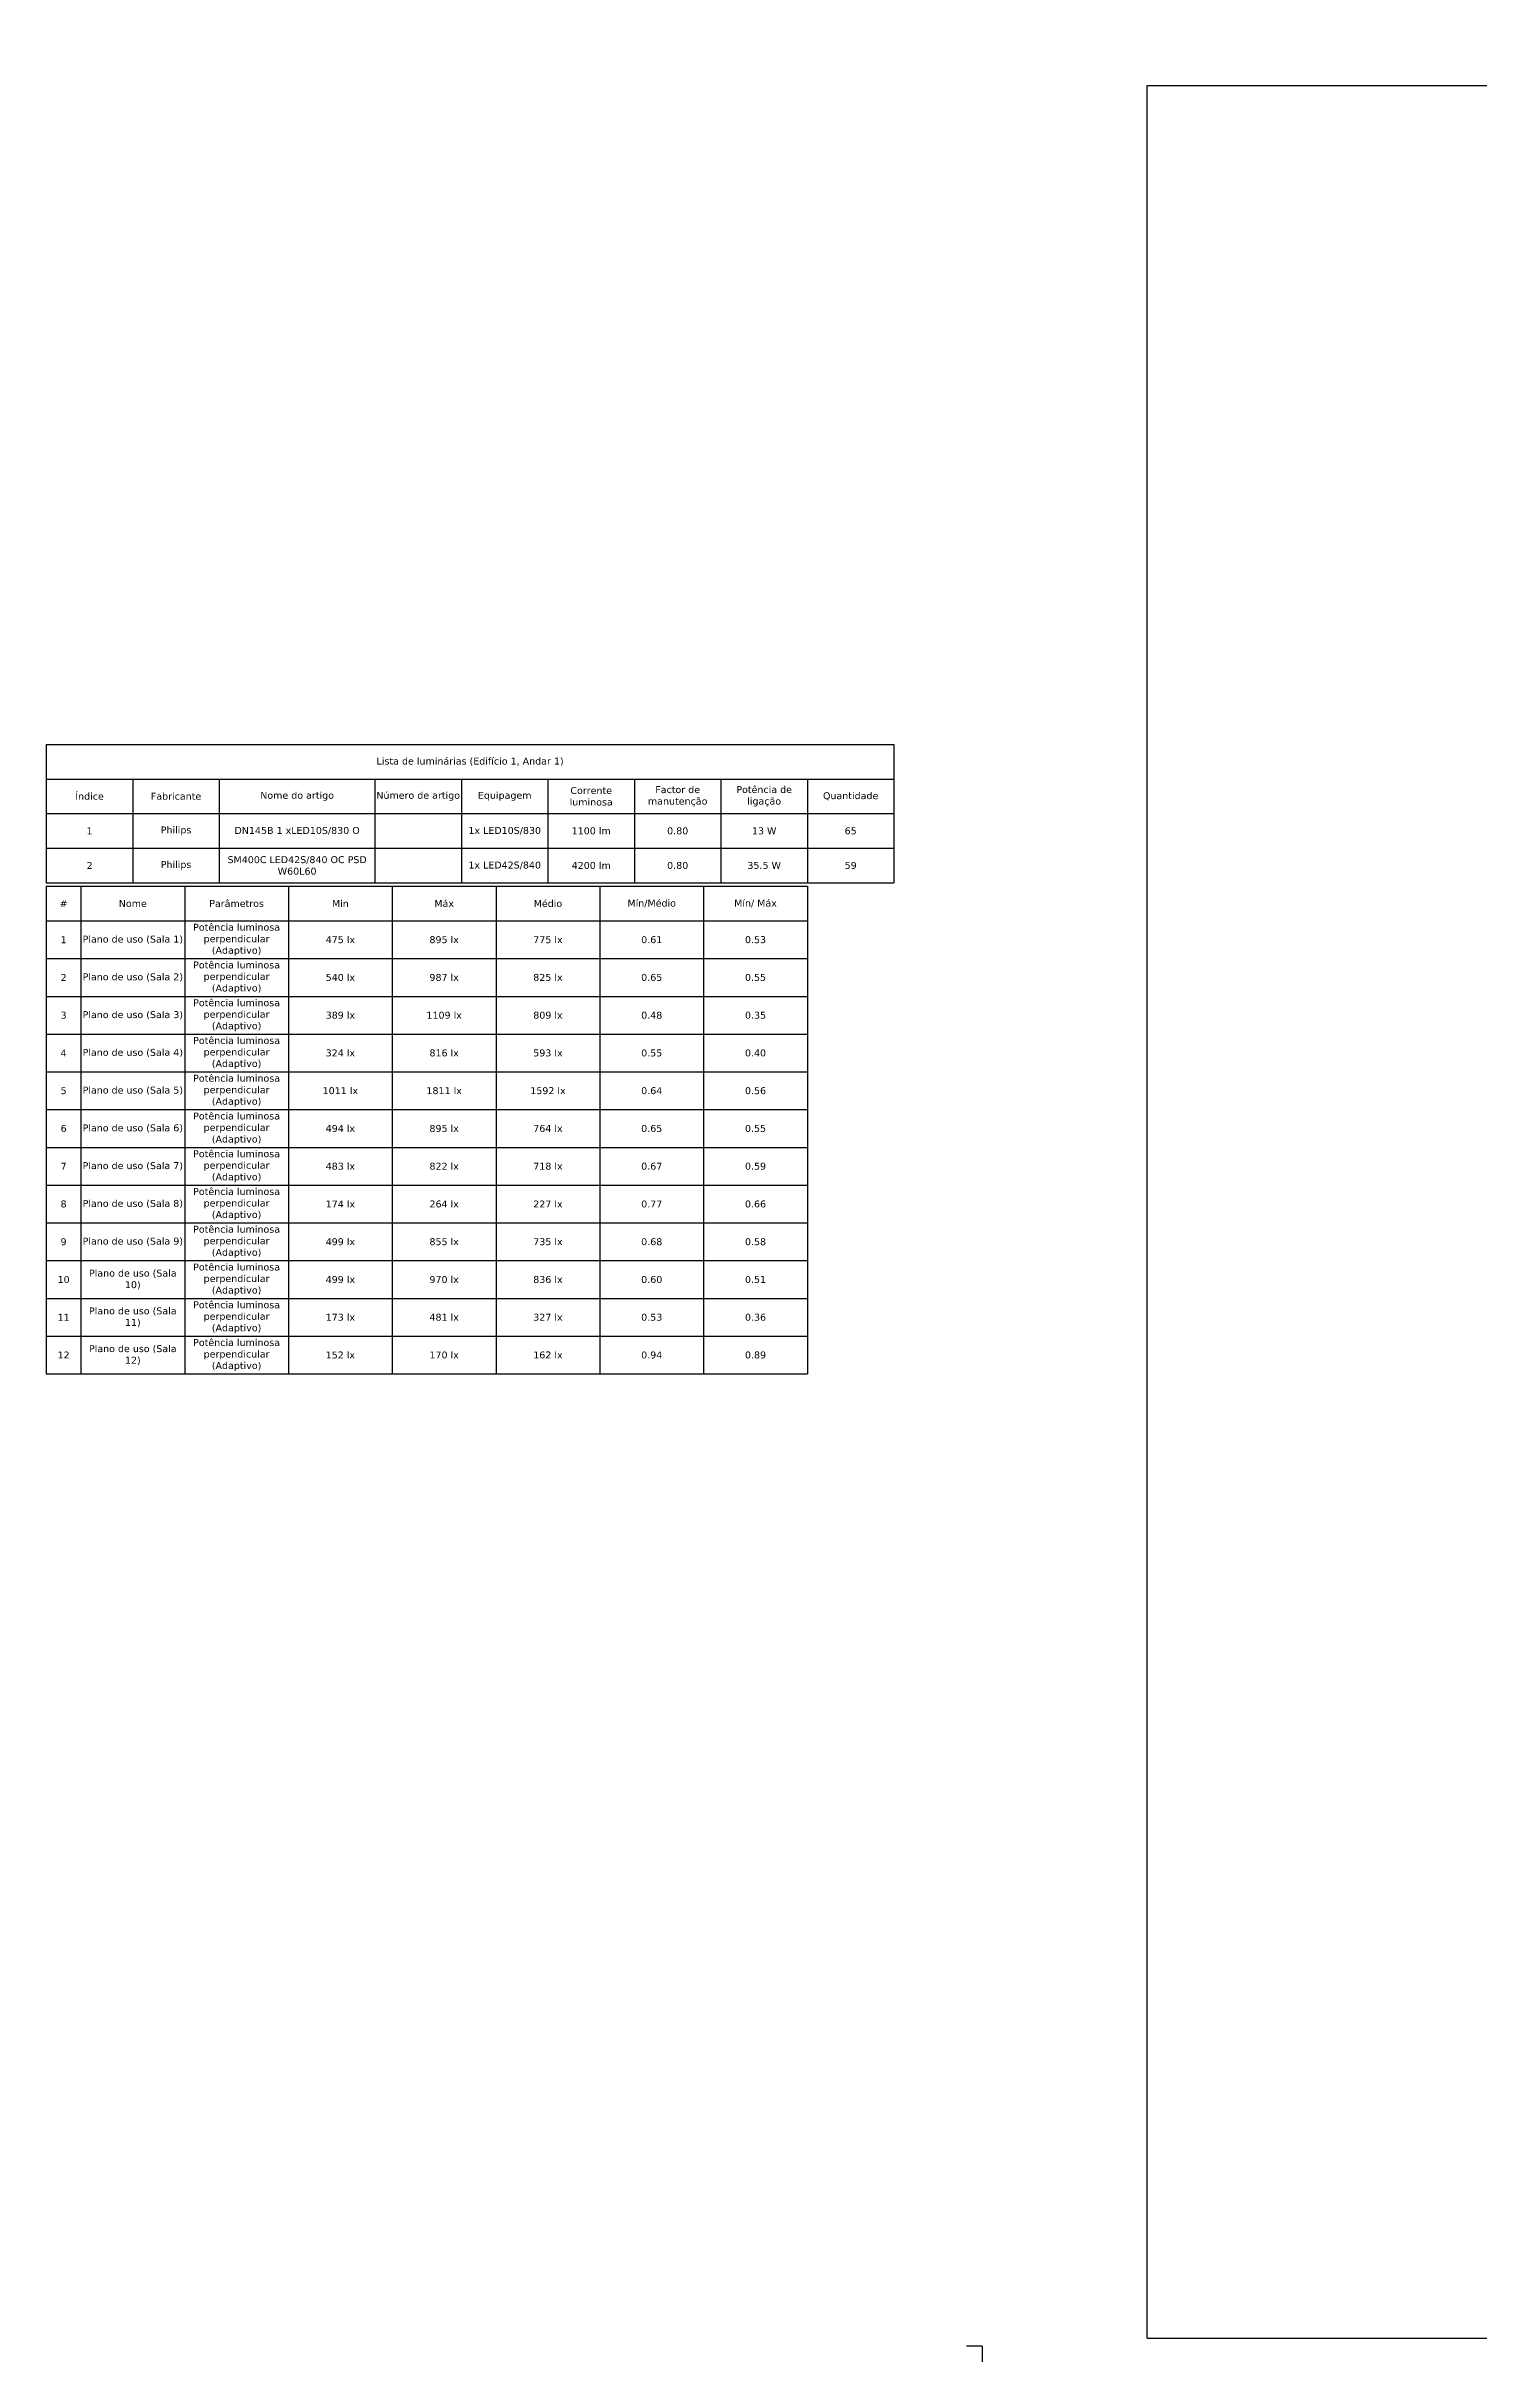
# Model space of a CAD drawing. Extents: x -9 to 600, y -23 to 65.
# Drawn here: x 350.2 to 391.6, y -2.4 to 64.6 of the extents above; entities that cross this region are included whole.
import ezdxf

# ---------------------------------------------------------------- set-up
doc = ezdxf.new("R2010")
doc.units = 0
doc.header["$LTSCALE"] = 0.8
doc.header["$MEASUREMENT"] = 0
doc.layers.get('0').update_dxf_attribs({"color": 3, "linetype": 'CONTINUOUS'})
doc.layers.add('Desenho base', color=7, linetype='CONTINUOUS')
doc.layers.add('DLX_LUMKEY', color=7, linetype='CONTINUOUS', true_color=0x969696)
doc.layers.add('DLX_RESKEY', color=7, linetype='CONTINUOUS', true_color=0x707070)
doc.styles.add('TableTextStyle', font='')
doc.styles.get('TableTextStyle').set_extended_font_data('VERDANA.TTF')

# ---------------------------------------------------------------- blocks, each defined once
blk = doc.blocks.new('Folha A3')
at = {"color": 0}
for p, q in [((412, 289), (412, 293)), ((21, 288), (411, 288)), ((21, 1), (21, 288)), ((411, 288), (411, 1)), ((412, 289), (416, 289)), ((231, 3), (231, 1)), ((0, 0), (-2, 0)), ((0, 0), (0, -2)), ((21, 1), (411, 1))]:
    blk.add_line(p, q, dxfattribs=at)
blk = doc.blocks.new('*T62')
at = {"layer": 'DLX_LUMKEY', "color": 0, "linetype": 'ByBlock', "lineweight": -2, "transparency": 16777216}
for p, q in [((0, 0), (24.5, 0)), ((0, 0), (0, -4)), ((24.5, 0), (24.5, -4)), ((0, -1), (24.5, -1)), ((2.5, -1), (2.5, -4)), ((5, -1), (5, -4)), ((9.5, -1), (9.5, -4)), ((12, -1), (12, -4)), ((14.5, -1), (14.5, -4)), ((17, -1), (17, -4)), ((19.5, -1), (19.5, -4)), ((22, -1), (22, -4)), ((0, -2), (24.5, -2)), ((0, -3), (24.5, -3)), ((0, -4), (24.5, -4))]:
    blk.add_line(p, q, dxfattribs=at)
at = {"layer": 'DLX_LUMKEY', "color": 0, "transparency": 16777216, "char_height": 0.2, "attachment_point": 5, "style": 'TableTextStyle'}
for s, insert, width in [('Lista de luminárias (Edifício 1, Andar 1)', (12.25, -0.5), 24.38), ('Corrente luminosa', (15.75, -1.5), 2.38), ('Factor de manutenção', (18.25, -1.5), 2.38), ('Potência de ligação', (20.75, -1.5), 2.38), ('Índice', (1.25, -1.5), 2.38), ('Fabricante', (3.75, -1.5), 2.38), ('Nome do artigo', (7.25, -1.5), 4.38), ('Número de artigo', (10.75, -1.5), 2.38), ('Equipagem', (13.25, -1.5), 2.38), ('Quantidade', (23.25, -1.5), 2.38), ('1', (1.25, -2.5), 2.38), ('Philips', (3.75, -2.5), 2.38), ('DN145B 1 xLED10S/830 O', (7.25, -2.5), 4.38), ('1x LED10S/830', (13.25, -2.5), 2.38), ('1100 lm', (15.75, -2.5), 2.38), ('0.80', (18.25, -2.5), 2.38), ('13 W', (20.75, -2.5), 2.38), ('65', (23.25, -2.5), 2.38), ('SM400C LED42S/840 OC PSD W60L60', (7.25, -3.5), 4.38), ('2', (1.25, -3.5), 2.38), ('Philips', (3.75, -3.5), 2.38), ('1x LED42S/840', (13.25, -3.5), 2.38), ('4200 lm', (15.75, -3.5), 2.38), ('0.80', (18.25, -3.5), 2.38), ('35.5 W', (20.75, -3.5), 2.38), ('59', (23.25, -3.5), 2.38)]:
    blk.add_mtext(s, dxfattribs=dict(at, insert=insert, width=width))
blk = doc.blocks.new('*T63')
at = {"layer": 'DLX_RESKEY', "color": 0, "linetype": 'ByBlock', "lineweight": -2, "transparency": 16777216}
for p, q in [((0, 0), (22, 0)), ((0, 0), (0, -14.097)), ((1, 0), (1, -14.097)), ((4, 0), (4, -14.097)), ((7, 0), (7, -14.097)), ((10, 0), (10, -14.097)), ((13, 0), (13, -14.097)), ((16, 0), (16, -14.097)), ((19, 0), (19, -14.097)), ((22, 0), (22, -14.097)), ((0, -1), (22, -1)), ((0, -2.091), (22, -2.091)), ((0, -3.183), (22, -3.183)), ((0, -4.274), (22, -4.274)), ((0, -5.366), (22, -5.366)), ((0, -6.457), (22, -6.457)), ((0, -7.549), (22, -7.549)), ((0, -8.64), (22, -8.64)), ((0, -9.731), (22, -9.731)), ((0, -10.823), (22, -10.823)), ((0, -11.914), (22, -11.914)), ((0, -13.006), (22, -13.006)), ((0, -14.097), (22, -14.097))]:
    blk.add_line(p, q, dxfattribs=at)
at = {"layer": 'DLX_RESKEY', "color": 0, "transparency": 16777216, "char_height": 0.2, "attachment_point": 5, "style": 'TableTextStyle'}
for s, insert, width in [('#', (0.5, -0.5), 0.88), ('Nome', (2.5, -0.5), 2.88), ('Parâmetros', (5.5, -0.5), 2.88), ('Min', (8.5, -0.5), 2.88), ('Máx', (11.5, -0.5), 2.88), ('Médio', (14.5, -0.5), 2.88), ('Mín/Médio', (17.5, -0.5), 2.88), ('Mín/ Máx', (20.5, -0.5), 2.88), ('Potência luminosa perpendicular (Adaptivo)', (5.5, -1.546), 2.88), ('1', (0.5, -1.546), 0.88), ('Plano de uso (Sala 1)', (2.5, -1.546), 2.88), ('475 lx', (8.5, -1.546), 2.88), ('895 lx', (11.5, -1.546), 2.88), ('775 lx', (14.5, -1.546), 2.88), ('0.61', (17.5, -1.546), 2.88), ('0.53', (20.5, -1.546), 2.88), ('2', (0.5, -2.637), 0.88), ('Plano de uso (Sala 2)', (2.5, -2.637), 2.88), ('Potência luminosa perpendicular (Adaptivo)', (5.5, -2.637), 2.88), ('540 lx', (8.5, -2.637), 2.88), ('987 lx', (11.5, -2.637), 2.88), ('825 lx', (14.5, -2.637), 2.88), ('0.65', (17.5, -2.637), 2.88), ('0.55', (20.5, -2.637), 2.88), ('Potência luminosa perpendicular (Adaptivo)', (5.5, -3.729), 2.88), ('3', (0.5, -3.729), 0.88), ('Plano de uso (Sala 3)', (2.5, -3.729), 2.88), ('389 lx', (8.5, -3.729), 2.88), ('1109 lx', (11.5, -3.729), 2.88), ('809 lx', (14.5, -3.729), 2.88), ('0.48', (17.5, -3.729), 2.88), ('0.35', (20.5, -3.729), 2.88), ('Potência luminosa perpendicular (Adaptivo)', (5.5, -4.82), 2.88), ('4', (0.5, -4.82), 0.88), ('Plano de uso (Sala 4)', (2.5, -4.82), 2.88), ('324 lx', (8.5, -4.82), 2.88), ('816 lx', (11.5, -4.82), 2.88), ('593 lx', (14.5, -4.82), 2.88), ('0.55', (17.5, -4.82), 2.88), ('0.40', (20.5, -4.82), 2.88), ('5', (0.5, -5.911), 0.88), ('Plano de uso (Sala 5)', (2.5, -5.911), 2.88), ('Potência luminosa perpendicular (Adaptivo)', (5.5, -5.911), 2.88), ('1011 lx', (8.5, -5.911), 2.88), ('1811 lx', (11.5, -5.911), 2.88), ('1592 lx', (14.5, -5.911), 2.88), ('0.64', (17.5, -5.911), 2.88), ('0.56', (20.5, -5.911), 2.88), ('Potência luminosa perpendicular (Adaptivo)', (5.5, -7.003), 2.88), ('6', (0.5, -7.003), 0.88), ('Plano de uso (Sala 6)', (2.5, -7.003), 2.88), ('494 lx', (8.5, -7.003), 2.88), ('895 lx', (11.5, -7.003), 2.88), ('764 lx', (14.5, -7.003), 2.88), ('0.65', (17.5, -7.003), 2.88), ('0.55', (20.5, -7.003), 2.88), ('7', (0.5, -8.094), 0.88), ('Plano de uso (Sala 7)', (2.5, -8.094), 2.88), ('Potência luminosa perpendicular (Adaptivo)', (5.5, -8.094), 2.88), ('483 lx', (8.5, -8.094), 2.88), ('822 lx', (11.5, -8.094), 2.88), ('718 lx', (14.5, -8.094), 2.88), ('0.67', (17.5, -8.094), 2.88), ('0.59', (20.5, -8.094), 2.88), ('8', (0.5, -9.186), 0.88), ('Plano de uso (Sala 8)', (2.5, -9.186), 2.88), ('Potência luminosa perpendicular (Adaptivo)', (5.5, -9.186), 2.88), ('174 lx', (8.5, -9.186), 2.88), ('264 lx', (11.5, -9.186), 2.88), ('227 lx', (14.5, -9.186), 2.88), ('0.77', (17.5, -9.186), 2.88), ('0.66', (20.5, -9.186), 2.88), ('Potência luminosa perpendicular (Adaptivo)', (5.5, -10.277), 2.88), ('9', (0.5, -10.277), 0.88), ('Plano de uso (Sala 9)', (2.5, -10.277), 2.88), ('499 lx', (8.5, -10.277), 2.88), ('855 lx', (11.5, -10.277), 2.88), ('735 lx', (14.5, -10.277), 2.88), ('0.68', (17.5, -10.277), 2.88), ('0.58', (20.5, -10.277), 2.88), ('10', (0.5, -11.369), 0.88), ('Plano de uso (Sala 10)', (2.5, -11.369), 2.88), ('Potência luminosa perpendicular (Adaptivo)', (5.5, -11.369), 2.88), ('499 lx', (8.5, -11.369), 2.88), ('970 lx', (11.5, -11.369), 2.88), ('836 lx', (14.5, -11.369), 2.88), ('0.60', (17.5, -11.369), 2.88), ('0.51', (20.5, -11.369), 2.88), ('Potência luminosa perpendicular (Adaptivo)', (5.5, -12.46), 2.88), ('11', (0.5, -12.46), 0.88), ('Plano de uso (Sala 11)', (2.5, -12.46), 2.88), ('173 lx', (8.5, -12.46), 2.88), ('481 lx', (11.5, -12.46), 2.88), ('327 lx', (14.5, -12.46), 2.88), ('0.53', (17.5, -12.46), 2.88), ('0.36', (20.5, -12.46), 2.88), ('Plano de uso (Sala 12)', (2.5, -13.551), 2.88), ('Potência luminosa perpendicular (Adaptivo)', (5.5, -13.551), 2.88), ('12', (0.5, -13.551), 0.88), ('152 lx', (8.5, -13.551), 2.88), ('170 lx', (11.5, -13.551), 2.88), ('162 lx', (14.5, -13.551), 2.88), ('0.94', (17.5, -13.551), 2.88), ('0.89', (20.5, -13.551), 2.88)]:
    blk.add_mtext(s, dxfattribs=dict(at, insert=insert, width=width))

msp = doc.modelspace()

# ---------------------------------------------------------------- block references
for name, p in [('*T62', (350.161, 44.392)), ('*T63', (350.161, 40.292))]:
    msp.add_blockref(name, p)
at = {"layer": 'Desenho base', "xscale": 0.2268822454281782, "yscale": 0.2268822454281782, "zscale": 0.2268822454281782}
msp.add_blockref('Folha A3', (377.214, -1.905), dxfattribs=at)

doc.saveas('drawing.dxf')
